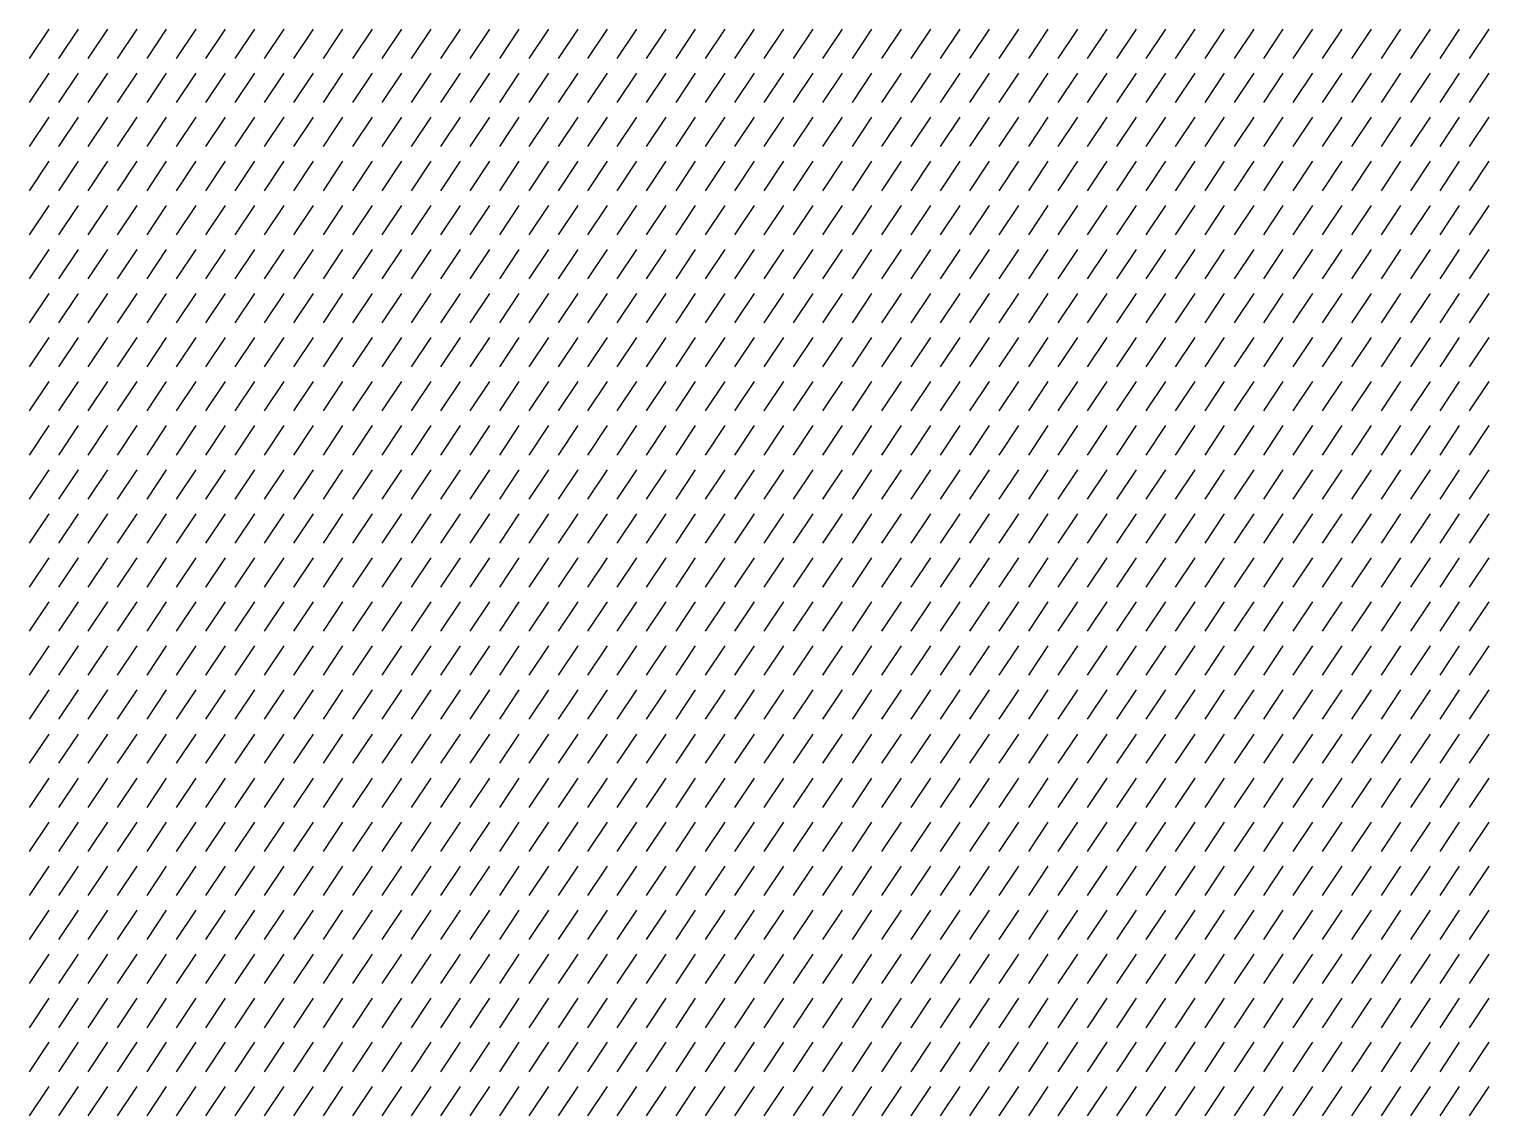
# Model space of a CAD drawing. Header units: inches. Extents: x -55 to 1004, y 12 to 2250.
# Drawn here: x 625.1 to 765, y 808.8 to 913.1 of the extents above; entities that cross this region are included whole.
import ezdxf

# ---------------------------------------------------------------- set-up
doc = ezdxf.new("R2010")
doc.units = ezdxf.units.IN
doc.header["$MEASUREMENT"] = 0

# ---------------------------------------------------------------- blocks, each defined once
blk = doc.blocks.new('blockLines')
for p, q in [((646.93, 289.42), (645.05, 286.61)), ((649.75, 289.42), (647.87, 286.61)), ((652.56, 289.42), (650.69, 286.61)), ((655.38, 289.42), (653.5, 286.61)), ((658.2, 289.42), (656.32, 286.61)), ((661.02, 289.42), (659.14, 286.61)), ((663.84, 289.42), (661.96, 286.61)), ((666.66, 289.42), (664.78, 286.61)), ((669.47, 289.42), (667.59, 286.61)), ((672.29, 289.42), (670.41, 286.61)), ((675.11, 289.42), (673.23, 286.61)), ((677.93, 289.42), (676.05, 286.61)), ((680.75, 289.42), (678.87, 286.61)), ((683.56, 289.42), (681.69, 286.61)), ((686.38, 289.42), (684.5, 286.61)), ((689.2, 289.42), (687.32, 286.61)), ((692.02, 289.42), (690.14, 286.61)), ((694.84, 289.42), (692.96, 286.61)), ((697.66, 289.42), (695.78, 286.61)), ((700.47, 289.42), (698.6, 286.61)), ((703.29, 289.42), (701.41, 286.61)), ((706.11, 289.42), (704.23, 286.61)), ((708.93, 289.42), (707.05, 286.61)), ((711.75, 289.42), (709.87, 286.61)), ((714.57, 289.42), (712.69, 286.61)), ((717.38, 289.42), (715.51, 286.61)), ((720.2, 289.42), (718.32, 286.61)), ((723.02, 289.42), (721.14, 286.61)), ((725.84, 289.42), (723.96, 286.61)), ((728.66, 289.42), (726.78, 286.61)), ((731.48, 289.42), (729.6, 286.61)), ((734.29, 289.42), (732.41, 286.61)), ((737.11, 289.42), (735.23, 286.61)), ((739.93, 289.42), (738.05, 286.61)), ((742.75, 289.42), (740.87, 286.61)), ((745.57, 289.42), (743.69, 286.61)), ((748.39, 289.42), (746.51, 286.61)), ((751.2, 289.42), (749.32, 286.61)), ((754.02, 289.42), (752.14, 286.61)), ((756.84, 289.42), (754.96, 286.61)), ((759.66, 289.42), (757.78, 286.61)), ((762.48, 289.42), (760.6, 286.61)), ((765.29, 289.42), (763.42, 286.61)), ((768.11, 289.42), (766.23, 286.61)), ((770.93, 289.42), (769.05, 286.61)), ((773.75, 289.42), (771.87, 286.61)), ((776.57, 289.42), (774.69, 286.61)), ((779.39, 289.42), (777.51, 286.61)), ((782.2, 289.42), (780.33, 286.61)), ((785.02, 289.42), (783.14, 286.61)), ((646.93, 285.2), (645.05, 282.38)), ((649.75, 285.2), (647.87, 282.38)), ((652.56, 285.2), (650.69, 282.38)), ((655.38, 285.2), (653.5, 282.38)), ((658.2, 285.2), (656.32, 282.38)), ((661.02, 285.2), (659.14, 282.38)), ((663.84, 285.2), (661.96, 282.38)), ((666.66, 285.2), (664.78, 282.38)), ((669.47, 285.2), (667.59, 282.38)), ((672.29, 285.2), (670.41, 282.38)), ((675.11, 285.2), (673.23, 282.38)), ((677.93, 285.2), (676.05, 282.38)), ((680.75, 285.2), (678.87, 282.38)), ((683.56, 285.2), (681.69, 282.38)), ((686.38, 285.2), (684.5, 282.38)), ((689.2, 285.2), (687.32, 282.38)), ((692.02, 285.2), (690.14, 282.38)), ((694.84, 285.2), (692.96, 282.38)), ((697.66, 285.2), (695.78, 282.38)), ((700.47, 285.2), (698.6, 282.38)), ((703.29, 285.2), (701.41, 282.38)), ((706.11, 285.2), (704.23, 282.38)), ((708.93, 285.2), (707.05, 282.38)), ((711.75, 285.2), (709.87, 282.38)), ((714.57, 285.2), (712.69, 282.38)), ((717.38, 285.2), (715.51, 282.38)), ((720.2, 285.2), (718.32, 282.38)), ((723.02, 285.2), (721.14, 282.38)), ((725.84, 285.2), (723.96, 282.38)), ((728.66, 285.2), (726.78, 282.38)), ((731.48, 285.2), (729.6, 282.38)), ((734.29, 285.2), (732.41, 282.38)), ((737.11, 285.2), (735.23, 282.38)), ((739.93, 285.2), (738.05, 282.38)), ((742.75, 285.2), (740.87, 282.38)), ((745.57, 285.2), (743.69, 282.38)), ((748.39, 285.2), (746.51, 282.38)), ((751.2, 285.2), (749.32, 282.38)), ((754.02, 285.2), (752.14, 282.38)), ((756.84, 285.2), (754.96, 282.38)), ((759.66, 285.2), (757.78, 282.38)), ((762.48, 285.2), (760.6, 282.38)), ((765.29, 285.2), (763.42, 282.38)), ((768.11, 285.2), (766.23, 282.38)), ((770.93, 285.2), (769.05, 282.38)), ((773.75, 285.2), (771.87, 282.38)), ((776.57, 285.2), (774.69, 282.38)), ((779.39, 285.2), (777.51, 282.38)), ((782.2, 285.2), (780.33, 282.38)), ((785.02, 285.2), (783.14, 282.38)), ((646.93, 280.97), (645.05, 278.16)), ((649.75, 280.97), (647.87, 278.16)), ((652.56, 280.97), (650.69, 278.16)), ((655.38, 280.97), (653.5, 278.16)), ((658.2, 280.97), (656.32, 278.16)), ((661.02, 280.97), (659.14, 278.16)), ((663.84, 280.97), (661.96, 278.16)), ((666.66, 280.97), (664.78, 278.16)), ((669.47, 280.97), (667.59, 278.16)), ((672.29, 280.97), (670.41, 278.16)), ((675.11, 280.97), (673.23, 278.16)), ((677.93, 280.97), (676.05, 278.16)), ((680.75, 280.97), (678.87, 278.16)), ((683.56, 280.97), (681.69, 278.16)), ((686.38, 280.97), (684.5, 278.16)), ((689.2, 280.97), (687.32, 278.16)), ((692.02, 280.97), (690.14, 278.16)), ((694.84, 280.97), (692.96, 278.16)), ((697.66, 280.97), (695.78, 278.16)), ((700.47, 280.97), (698.6, 278.16)), ((703.29, 280.97), (701.41, 278.16)), ((706.11, 280.97), (704.23, 278.16)), ((708.93, 280.97), (707.05, 278.16)), ((711.75, 280.97), (709.87, 278.16)), ((714.57, 280.97), (712.69, 278.16)), ((717.38, 280.97), (715.51, 278.16)), ((720.2, 280.97), (718.32, 278.16)), ((723.02, 280.97), (721.14, 278.16)), ((725.84, 280.97), (723.96, 278.16)), ((728.66, 280.97), (726.78, 278.16)), ((731.48, 280.97), (729.6, 278.16)), ((734.29, 280.97), (732.41, 278.16)), ((737.11, 280.97), (735.23, 278.16)), ((739.93, 280.97), (738.05, 278.16)), ((742.75, 280.97), (740.87, 278.16)), ((745.57, 280.97), (743.69, 278.16)), ((748.39, 280.97), (746.51, 278.16)), ((751.2, 280.97), (749.32, 278.16)), ((754.02, 280.97), (752.14, 278.16)), ((756.84, 280.97), (754.96, 278.16)), ((759.66, 280.97), (757.78, 278.16)), ((762.48, 280.97), (760.6, 278.16)), ((765.29, 280.97), (763.42, 278.16)), ((768.11, 280.97), (766.23, 278.16)), ((770.93, 280.97), (769.05, 278.16)), ((773.75, 280.97), (771.87, 278.16)), ((776.57, 280.97), (774.69, 278.16)), ((779.39, 280.97), (777.51, 278.16)), ((782.2, 280.97), (780.33, 278.16)), ((785.02, 280.97), (783.14, 278.16)), ((646.93, 276.75), (645.05, 273.93)), ((649.75, 276.75), (647.87, 273.93)), ((652.56, 276.75), (650.69, 273.93)), ((655.38, 276.75), (653.5, 273.93)), ((658.2, 276.75), (656.32, 273.93)), ((661.02, 276.75), (659.14, 273.93)), ((663.84, 276.75), (661.96, 273.93)), ((666.66, 276.75), (664.78, 273.93)), ((669.47, 276.75), (667.59, 273.93)), ((672.29, 276.75), (670.41, 273.93)), ((675.11, 276.75), (673.23, 273.93)), ((677.93, 276.75), (676.05, 273.93)), ((680.75, 276.75), (678.87, 273.93)), ((683.56, 276.75), (681.69, 273.93)), ((686.38, 276.75), (684.5, 273.93)), ((689.2, 276.75), (687.32, 273.93)), ((692.02, 276.75), (690.14, 273.93)), ((694.84, 276.75), (692.96, 273.93)), ((697.66, 276.75), (695.78, 273.93)), ((700.47, 276.75), (698.6, 273.93)), ((703.29, 276.75), (701.41, 273.93)), ((706.11, 276.75), (704.23, 273.93)), ((708.93, 276.75), (707.05, 273.93)), ((711.75, 276.75), (709.87, 273.93)), ((714.57, 276.75), (712.69, 273.93)), ((717.38, 276.75), (715.51, 273.93)), ((720.2, 276.75), (718.32, 273.93)), ((723.02, 276.75), (721.14, 273.93)), ((725.84, 276.75), (723.96, 273.93)), ((728.66, 276.75), (726.78, 273.93)), ((731.48, 276.75), (729.6, 273.93)), ((734.29, 276.75), (732.41, 273.93)), ((737.11, 276.75), (735.23, 273.93)), ((739.93, 276.75), (738.05, 273.93)), ((742.75, 276.75), (740.87, 273.93)), ((745.57, 276.75), (743.69, 273.93)), ((748.39, 276.75), (746.51, 273.93)), ((751.2, 276.75), (749.32, 273.93)), ((754.02, 276.75), (752.14, 273.93)), ((756.84, 276.75), (754.96, 273.93)), ((759.66, 276.75), (757.78, 273.93)), ((762.48, 276.75), (760.6, 273.93)), ((765.29, 276.75), (763.42, 273.93)), ((768.11, 276.75), (766.23, 273.93)), ((770.93, 276.75), (769.05, 273.93)), ((773.75, 276.75), (771.87, 273.93)), ((776.57, 276.75), (774.69, 273.93)), ((779.39, 276.75), (777.51, 273.93)), ((782.2, 276.75), (780.33, 273.93)), ((785.02, 276.75), (783.14, 273.93)), ((646.93, 272.52), (645.05, 269.71)), ((649.75, 272.52), (647.87, 269.71)), ((652.56, 272.52), (650.69, 269.71)), ((655.38, 272.52), (653.5, 269.71)), ((658.2, 272.52), (656.32, 269.71)), ((661.02, 272.52), (659.14, 269.71)), ((663.84, 272.52), (661.96, 269.71)), ((666.66, 272.52), (664.78, 269.71)), ((669.47, 272.52), (667.59, 269.71)), ((672.29, 272.52), (670.41, 269.71)), ((675.11, 272.52), (673.23, 269.71)), ((677.93, 272.52), (676.05, 269.71)), ((680.75, 272.52), (678.87, 269.71)), ((683.56, 272.52), (681.69, 269.71)), ((686.38, 272.52), (684.5, 269.71)), ((689.2, 272.52), (687.32, 269.71)), ((692.02, 272.52), (690.14, 269.71)), ((694.84, 272.52), (692.96, 269.71)), ((697.66, 272.52), (695.78, 269.71)), ((700.47, 272.52), (698.6, 269.71)), ((703.29, 272.52), (701.41, 269.71)), ((706.11, 272.52), (704.23, 269.71)), ((708.93, 272.52), (707.05, 269.71)), ((711.75, 272.52), (709.87, 269.71)), ((714.57, 272.52), (712.69, 269.71)), ((717.38, 272.52), (715.51, 269.71)), ((720.2, 272.52), (718.32, 269.71)), ((723.02, 272.52), (721.14, 269.71)), ((725.84, 272.52), (723.96, 269.71)), ((728.66, 272.52), (726.78, 269.71)), ((731.48, 272.52), (729.6, 269.71)), ((734.29, 272.52), (732.41, 269.71)), ((737.11, 272.52), (735.23, 269.71)), ((739.93, 272.52), (738.05, 269.71)), ((742.75, 272.52), (740.87, 269.71)), ((745.57, 272.52), (743.69, 269.71)), ((748.39, 272.52), (746.51, 269.71)), ((751.2, 272.52), (749.32, 269.71)), ((754.02, 272.52), (752.14, 269.71)), ((756.84, 272.52), (754.96, 269.71)), ((759.66, 272.52), (757.78, 269.71)), ((762.48, 272.52), (760.6, 269.71)), ((765.29, 272.52), (763.42, 269.71)), ((768.11, 272.52), (766.23, 269.71)), ((770.93, 272.52), (769.05, 269.71)), ((773.75, 272.52), (771.87, 269.71)), ((776.57, 272.52), (774.69, 269.71)), ((779.39, 272.52), (777.51, 269.71)), ((782.2, 272.52), (780.33, 269.71)), ((785.02, 272.52), (783.14, 269.71)), ((646.93, 268.3), (645.05, 265.48)), ((649.75, 268.3), (647.87, 265.48)), ((652.56, 268.3), (650.69, 265.48)), ((655.38, 268.3), (653.5, 265.48)), ((658.2, 268.3), (656.32, 265.48)), ((661.02, 268.3), (659.14, 265.48)), ((663.84, 268.3), (661.96, 265.48)), ((666.66, 268.3), (664.78, 265.48)), ((669.47, 268.3), (667.59, 265.48)), ((672.29, 268.3), (670.41, 265.48)), ((675.11, 268.3), (673.23, 265.48)), ((677.93, 268.3), (676.05, 265.48)), ((680.75, 268.3), (678.87, 265.48)), ((683.56, 268.3), (681.69, 265.48)), ((686.38, 268.3), (684.5, 265.48)), ((689.2, 268.3), (687.32, 265.48)), ((692.02, 268.3), (690.14, 265.48)), ((694.84, 268.3), (692.96, 265.48)), ((697.66, 268.3), (695.78, 265.48)), ((700.47, 268.3), (698.6, 265.48)), ((703.29, 268.3), (701.41, 265.48)), ((706.11, 268.3), (704.23, 265.48)), ((708.93, 268.3), (707.05, 265.48)), ((711.75, 268.3), (709.87, 265.48)), ((714.57, 268.3), (712.69, 265.48)), ((717.38, 268.3), (715.51, 265.48)), ((720.2, 268.3), (718.32, 265.48)), ((723.02, 268.3), (721.14, 265.48)), ((725.84, 268.3), (723.96, 265.48)), ((728.66, 268.3), (726.78, 265.48)), ((731.48, 268.3), (729.6, 265.48)), ((734.29, 268.3), (732.41, 265.48)), ((737.11, 268.3), (735.23, 265.48)), ((739.93, 268.3), (738.05, 265.48)), ((742.75, 268.3), (740.87, 265.48)), ((745.57, 268.3), (743.69, 265.48)), ((748.39, 268.3), (746.51, 265.48)), ((751.2, 268.3), (749.32, 265.48)), ((754.02, 268.3), (752.14, 265.48)), ((756.84, 268.3), (754.96, 265.48)), ((759.66, 268.3), (757.78, 265.48)), ((762.48, 268.3), (760.6, 265.48)), ((765.29, 268.3), (763.42, 265.48)), ((768.11, 268.3), (766.23, 265.48)), ((770.93, 268.3), (769.05, 265.48)), ((773.75, 268.3), (771.87, 265.48)), ((776.57, 268.3), (774.69, 265.48)), ((779.39, 268.3), (777.51, 265.48)), ((782.2, 268.3), (780.33, 265.48)), ((785.02, 268.3), (783.14, 265.48)), ((646.93, 264.07), (645.05, 261.26)), ((649.75, 264.07), (647.87, 261.26)), ((652.56, 264.07), (650.69, 261.26)), ((655.38, 264.07), (653.5, 261.26)), ((658.2, 264.07), (656.32, 261.26)), ((661.02, 264.07), (659.14, 261.26)), ((663.84, 264.07), (661.96, 261.26)), ((666.66, 264.07), (664.78, 261.26)), ((669.47, 264.07), (667.59, 261.26)), ((672.29, 264.07), (670.41, 261.26)), ((675.11, 264.07), (673.23, 261.26)), ((677.93, 264.07), (676.05, 261.26)), ((680.75, 264.07), (678.87, 261.26)), ((683.56, 264.07), (681.69, 261.26)), ((686.38, 264.07), (684.5, 261.26)), ((689.2, 264.07), (687.32, 261.26)), ((692.02, 264.07), (690.14, 261.26)), ((694.84, 264.07), (692.96, 261.26)), ((697.66, 264.07), (695.78, 261.26)), ((700.47, 264.07), (698.6, 261.26)), ((703.29, 264.07), (701.41, 261.26)), ((706.11, 264.07), (704.23, 261.26)), ((708.93, 264.07), (707.05, 261.26)), ((711.75, 264.07), (709.87, 261.26)), ((714.57, 264.07), (712.69, 261.26)), ((717.38, 264.07), (715.51, 261.26)), ((720.2, 264.07), (718.32, 261.26)), ((723.02, 264.07), (721.14, 261.26)), ((725.84, 264.07), (723.96, 261.26)), ((728.66, 264.07), (726.78, 261.26)), ((731.48, 264.07), (729.6, 261.26)), ((734.29, 264.07), (732.41, 261.26)), ((737.11, 264.07), (735.23, 261.26)), ((739.93, 264.07), (738.05, 261.26)), ((742.75, 264.07), (740.87, 261.26)), ((745.57, 264.07), (743.69, 261.26)), ((748.39, 264.07), (746.51, 261.26)), ((751.2, 264.07), (749.32, 261.26)), ((754.02, 264.07), (752.14, 261.26)), ((756.84, 264.07), (754.96, 261.26)), ((759.66, 264.07), (757.78, 261.26)), ((762.48, 264.07), (760.6, 261.26)), ((765.29, 264.07), (763.42, 261.26)), ((768.11, 264.07), (766.23, 261.26)), ((770.93, 264.07), (769.05, 261.26)), ((773.75, 264.07), (771.87, 261.26)), ((776.57, 264.07), (774.69, 261.26)), ((779.39, 264.07), (777.51, 261.26)), ((782.2, 264.07), (780.33, 261.26)), ((785.02, 264.07), (783.14, 261.26)), ((646.93, 259.85), (645.05, 257.03)), ((649.75, 259.85), (647.87, 257.03)), ((652.56, 259.85), (650.69, 257.03)), ((655.38, 259.85), (653.5, 257.03)), ((658.2, 259.85), (656.32, 257.03)), ((661.02, 259.85), (659.14, 257.03)), ((663.84, 259.85), (661.96, 257.03)), ((666.66, 259.85), (664.78, 257.03)), ((669.47, 259.85), (667.59, 257.03)), ((672.29, 259.85), (670.41, 257.03)), ((675.11, 259.85), (673.23, 257.03)), ((677.93, 259.85), (676.05, 257.03)), ((680.75, 259.85), (678.87, 257.03)), ((683.56, 259.85), (681.69, 257.03)), ((686.38, 259.85), (684.5, 257.03)), ((689.2, 259.85), (687.32, 257.03)), ((692.02, 259.85), (690.14, 257.03)), ((694.84, 259.85), (692.96, 257.03)), ((697.66, 259.85), (695.78, 257.03)), ((700.47, 259.85), (698.6, 257.03)), ((703.29, 259.85), (701.41, 257.03)), ((706.11, 259.85), (704.23, 257.03)), ((708.93, 259.85), (707.05, 257.03)), ((711.75, 259.85), (709.87, 257.03)), ((714.57, 259.85), (712.69, 257.03)), ((717.38, 259.85), (715.51, 257.03)), ((720.2, 259.85), (718.32, 257.03)), ((723.02, 259.85), (721.14, 257.03)), ((725.84, 259.85), (723.96, 257.03)), ((728.66, 259.85), (726.78, 257.03)), ((731.48, 259.85), (729.6, 257.03)), ((734.29, 259.85), (732.41, 257.03)), ((737.11, 259.85), (735.23, 257.03)), ((739.93, 259.85), (738.05, 257.03)), ((742.75, 259.85), (740.87, 257.03)), ((745.57, 259.85), (743.69, 257.03)), ((748.39, 259.85), (746.51, 257.03)), ((751.2, 259.85), (749.32, 257.03)), ((754.02, 259.85), (752.14, 257.03)), ((756.84, 259.85), (754.96, 257.03)), ((759.66, 259.85), (757.78, 257.03)), ((762.48, 259.85), (760.6, 257.03)), ((765.29, 259.85), (763.42, 257.03)), ((768.11, 259.85), (766.23, 257.03)), ((770.93, 259.85), (769.05, 257.03)), ((773.75, 259.85), (771.87, 257.03)), ((776.57, 259.85), (774.69, 257.03)), ((779.39, 259.85), (777.51, 257.03)), ((782.2, 259.85), (780.33, 257.03)), ((785.02, 259.85), (783.14, 257.03)), ((646.93, 255.62), (645.05, 252.81)), ((649.75, 255.62), (647.87, 252.81)), ((652.56, 255.62), (650.69, 252.81)), ((655.38, 255.62), (653.5, 252.81)), ((658.2, 255.62), (656.32, 252.81)), ((661.02, 255.62), (659.14, 252.81)), ((663.84, 255.62), (661.96, 252.81)), ((666.66, 255.62), (664.78, 252.81)), ((669.47, 255.62), (667.59, 252.81)), ((672.29, 255.62), (670.41, 252.81)), ((675.11, 255.62), (673.23, 252.81)), ((677.93, 255.62), (676.05, 252.81)), ((680.75, 255.62), (678.87, 252.81)), ((683.56, 255.62), (681.69, 252.81)), ((686.38, 255.62), (684.5, 252.81)), ((689.2, 255.62), (687.32, 252.81)), ((692.02, 255.62), (690.14, 252.81)), ((694.84, 255.62), (692.96, 252.81)), ((697.66, 255.62), (695.78, 252.81)), ((700.47, 255.62), (698.6, 252.81)), ((703.29, 255.62), (701.41, 252.81)), ((706.11, 255.62), (704.23, 252.81)), ((708.93, 255.62), (707.05, 252.81)), ((711.75, 255.62), (709.87, 252.81)), ((714.57, 255.62), (712.69, 252.81)), ((717.38, 255.62), (715.51, 252.81)), ((720.2, 255.62), (718.32, 252.81)), ((723.02, 255.62), (721.14, 252.81)), ((725.84, 255.62), (723.96, 252.81)), ((728.66, 255.62), (726.78, 252.81)), ((731.48, 255.62), (729.6, 252.81)), ((734.29, 255.62), (732.41, 252.81)), ((737.11, 255.62), (735.23, 252.81)), ((739.93, 255.62), (738.05, 252.81)), ((742.75, 255.62), (740.87, 252.81)), ((745.57, 255.62), (743.69, 252.81)), ((748.39, 255.62), (746.51, 252.81)), ((751.2, 255.62), (749.32, 252.81)), ((754.02, 255.62), (752.14, 252.81)), ((756.84, 255.62), (754.96, 252.81)), ((759.66, 255.62), (757.78, 252.81)), ((762.48, 255.62), (760.6, 252.81)), ((765.29, 255.62), (763.42, 252.81)), ((768.11, 255.62), (766.23, 252.81)), ((770.93, 255.62), (769.05, 252.81)), ((773.75, 255.62), (771.87, 252.81)), ((776.57, 255.62), (774.69, 252.81)), ((779.39, 255.62), (777.51, 252.81)), ((782.2, 255.62), (780.33, 252.81)), ((785.02, 255.62), (783.14, 252.81)), ((646.93, 251.4), (645.05, 248.58)), ((649.75, 251.4), (647.87, 248.58)), ((652.56, 251.4), (650.69, 248.58)), ((655.38, 251.4), (653.5, 248.58)), ((658.2, 251.4), (656.32, 248.58)), ((661.02, 251.4), (659.14, 248.58)), ((663.84, 251.4), (661.96, 248.58)), ((666.66, 251.4), (664.78, 248.58)), ((669.47, 251.4), (667.59, 248.58)), ((672.29, 251.4), (670.41, 248.58)), ((675.11, 251.4), (673.23, 248.58)), ((677.93, 251.4), (676.05, 248.58)), ((680.75, 251.4), (678.87, 248.58)), ((683.56, 251.4), (681.69, 248.58)), ((686.38, 251.4), (684.5, 248.58)), ((689.2, 251.4), (687.32, 248.58)), ((692.02, 251.4), (690.14, 248.58)), ((694.84, 251.4), (692.96, 248.58)), ((697.66, 251.4), (695.78, 248.58)), ((700.47, 251.4), (698.6, 248.58)), ((703.29, 251.4), (701.41, 248.58)), ((706.11, 251.4), (704.23, 248.58)), ((708.93, 251.4), (707.05, 248.58)), ((711.75, 251.4), (709.87, 248.58)), ((714.57, 251.4), (712.69, 248.58)), ((717.38, 251.4), (715.51, 248.58)), ((720.2, 251.4), (718.32, 248.58)), ((723.02, 251.4), (721.14, 248.58)), ((725.84, 251.4), (723.96, 248.58)), ((728.66, 251.4), (726.78, 248.58)), ((731.48, 251.4), (729.6, 248.58)), ((734.29, 251.4), (732.41, 248.58)), ((737.11, 251.4), (735.23, 248.58)), ((739.93, 251.4), (738.05, 248.58)), ((742.75, 251.4), (740.87, 248.58)), ((745.57, 251.4), (743.69, 248.58)), ((748.39, 251.4), (746.51, 248.58)), ((751.2, 251.4), (749.32, 248.58)), ((754.02, 251.4), (752.14, 248.58)), ((756.84, 251.4), (754.96, 248.58)), ((759.66, 251.4), (757.78, 248.58)), ((762.48, 251.4), (760.6, 248.58)), ((765.29, 251.4), (763.42, 248.58)), ((768.11, 251.4), (766.23, 248.58)), ((770.93, 251.4), (769.05, 248.58)), ((773.75, 251.4), (771.87, 248.58)), ((776.57, 251.4), (774.69, 248.58)), ((779.39, 251.4), (777.51, 248.58)), ((782.2, 251.4), (780.33, 248.58)), ((785.02, 251.4), (783.14, 248.58)), ((646.93, 247.17), (645.05, 244.36)), ((649.75, 247.17), (647.87, 244.36)), ((652.56, 247.17), (650.69, 244.36)), ((655.38, 247.17), (653.5, 244.36)), ((658.2, 247.17), (656.32, 244.36)), ((661.02, 247.17), (659.14, 244.36)), ((663.84, 247.17), (661.96, 244.36)), ((666.66, 247.17), (664.78, 244.36)), ((669.47, 247.17), (667.59, 244.36)), ((672.29, 247.17), (670.41, 244.36)), ((675.11, 247.17), (673.23, 244.36)), ((677.93, 247.17), (676.05, 244.36)), ((680.75, 247.17), (678.87, 244.36)), ((683.56, 247.17), (681.69, 244.36)), ((686.38, 247.17), (684.5, 244.36)), ((689.2, 247.17), (687.32, 244.36)), ((692.02, 247.17), (690.14, 244.36)), ((694.84, 247.17), (692.96, 244.36)), ((697.66, 247.17), (695.78, 244.36)), ((700.47, 247.17), (698.6, 244.36)), ((703.29, 247.17), (701.41, 244.36)), ((706.11, 247.17), (704.23, 244.36)), ((708.93, 247.17), (707.05, 244.36)), ((711.75, 247.17), (709.87, 244.36)), ((714.57, 247.17), (712.69, 244.36)), ((717.38, 247.17), (715.51, 244.36)), ((720.2, 247.17), (718.32, 244.36)), ((723.02, 247.17), (721.14, 244.36)), ((725.84, 247.17), (723.96, 244.36)), ((728.66, 247.17), (726.78, 244.36)), ((731.48, 247.17), (729.6, 244.36)), ((734.29, 247.17), (732.41, 244.36)), ((737.11, 247.17), (735.23, 244.36)), ((739.93, 247.17), (738.05, 244.36)), ((742.75, 247.17), (740.87, 244.36)), ((745.57, 247.17), (743.69, 244.36)), ((748.39, 247.17), (746.51, 244.36)), ((751.2, 247.17), (749.32, 244.36)), ((754.02, 247.17), (752.14, 244.36)), ((756.84, 247.17), (754.96, 244.36)), ((759.66, 247.17), (757.78, 244.36)), ((762.48, 247.17), (760.6, 244.36)), ((765.29, 247.17), (763.42, 244.36)), ((768.11, 247.17), (766.23, 244.36)), ((770.93, 247.17), (769.05, 244.36)), ((773.75, 247.17), (771.87, 244.36)), ((776.57, 247.17), (774.69, 244.36)), ((779.39, 247.17), (777.51, 244.36)), ((782.2, 247.17), (780.33, 244.36)), ((785.02, 247.17), (783.14, 244.36)), ((646.93, 242.95), (645.05, 240.13)), ((649.75, 242.95), (647.87, 240.13)), ((652.56, 242.95), (650.69, 240.13)), ((655.38, 242.95), (653.5, 240.13)), ((658.2, 242.95), (656.32, 240.13)), ((661.02, 242.95), (659.14, 240.13)), ((663.84, 242.95), (661.96, 240.13)), ((666.66, 242.95), (664.78, 240.13)), ((669.47, 242.95), (667.59, 240.13)), ((672.29, 242.95), (670.41, 240.13)), ((675.11, 242.95), (673.23, 240.13)), ((677.93, 242.95), (676.05, 240.13)), ((680.75, 242.95), (678.87, 240.13)), ((683.56, 242.95), (681.69, 240.13)), ((686.38, 242.95), (684.5, 240.13)), ((689.2, 242.95), (687.32, 240.13)), ((692.02, 242.95), (690.14, 240.13)), ((694.84, 242.95), (692.96, 240.13)), ((697.66, 242.95), (695.78, 240.13)), ((700.47, 242.95), (698.6, 240.13)), ((703.29, 242.95), (701.41, 240.13)), ((706.11, 242.95), (704.23, 240.13)), ((708.93, 242.95), (707.05, 240.13)), ((711.75, 242.95), (709.87, 240.13)), ((714.57, 242.95), (712.69, 240.13)), ((717.38, 242.95), (715.51, 240.13)), ((720.2, 242.95), (718.32, 240.13)), ((723.02, 242.95), (721.14, 240.13)), ((725.84, 242.95), (723.96, 240.13)), ((728.66, 242.95), (726.78, 240.13)), ((731.48, 242.95), (729.6, 240.13)), ((734.29, 242.95), (732.41, 240.13)), ((737.11, 242.95), (735.23, 240.13)), ((739.93, 242.95), (738.05, 240.13)), ((742.75, 242.95), (740.87, 240.13)), ((745.57, 242.95), (743.69, 240.13)), ((748.39, 242.95), (746.51, 240.13)), ((751.2, 242.95), (749.32, 240.13)), ((754.02, 242.95), (752.14, 240.13)), ((756.84, 242.95), (754.96, 240.13)), ((759.66, 242.95), (757.78, 240.13)), ((762.48, 242.95), (760.6, 240.13)), ((765.29, 242.95), (763.42, 240.13)), ((768.11, 242.95), (766.23, 240.13)), ((770.93, 242.95), (769.05, 240.13)), ((773.75, 242.95), (771.87, 240.13)), ((776.57, 242.95), (774.69, 240.13)), ((779.39, 242.95), (777.51, 240.13)), ((782.2, 242.95), (780.33, 240.13)), ((785.02, 242.95), (783.14, 240.13)), ((646.93, 238.72), (645.05, 235.91)), ((649.75, 238.72), (647.87, 235.91)), ((652.56, 238.72), (650.69, 235.91)), ((655.38, 238.72), (653.5, 235.91)), ((658.2, 238.72), (656.32, 235.91)), ((661.02, 238.72), (659.14, 235.91)), ((663.84, 238.72), (661.96, 235.91)), ((666.66, 238.72), (664.78, 235.91)), ((669.47, 238.72), (667.59, 235.91)), ((672.29, 238.72), (670.41, 235.91)), ((675.11, 238.72), (673.23, 235.91)), ((677.93, 238.72), (676.05, 235.91)), ((680.75, 238.72), (678.87, 235.91)), ((683.56, 238.72), (681.69, 235.91)), ((686.38, 238.72), (684.5, 235.91)), ((689.2, 238.72), (687.32, 235.91)), ((692.02, 238.72), (690.14, 235.91)), ((694.84, 238.72), (692.96, 235.91)), ((697.66, 238.72), (695.78, 235.91)), ((700.47, 238.72), (698.6, 235.91)), ((703.29, 238.72), (701.41, 235.91)), ((706.11, 238.72), (704.23, 235.91)), ((708.93, 238.72), (707.05, 235.91)), ((711.75, 238.72), (709.87, 235.91)), ((714.57, 238.72), (712.69, 235.91)), ((717.38, 238.72), (715.51, 235.91)), ((720.2, 238.72), (718.32, 235.91)), ((723.02, 238.72), (721.14, 235.91)), ((725.84, 238.72), (723.96, 235.91)), ((728.66, 238.72), (726.78, 235.91)), ((731.48, 238.72), (729.6, 235.91)), ((734.29, 238.72), (732.41, 235.91)), ((737.11, 238.72), (735.23, 235.91)), ((739.93, 238.72), (738.05, 235.91)), ((742.75, 238.72), (740.87, 235.91)), ((745.57, 238.72), (743.69, 235.91)), ((748.39, 238.72), (746.51, 235.91)), ((751.2, 238.72), (749.32, 235.91)), ((754.02, 238.72), (752.14, 235.91)), ((756.84, 238.72), (754.96, 235.91)), ((759.66, 238.72), (757.78, 235.91)), ((762.48, 238.72), (760.6, 235.91)), ((765.29, 238.72), (763.42, 235.91)), ((768.11, 238.72), (766.23, 235.91)), ((770.93, 238.72), (769.05, 235.91)), ((773.75, 238.72), (771.87, 235.91)), ((776.57, 238.72), (774.69, 235.91)), ((779.39, 238.72), (777.51, 235.91)), ((782.2, 238.72), (780.33, 235.91)), ((785.02, 238.72), (783.14, 235.91)), ((646.93, 234.5), (645.05, 231.68)), ((649.75, 234.5), (647.87, 231.68)), ((652.56, 234.5), (650.69, 231.68)), ((655.38, 234.5), (653.5, 231.68)), ((658.2, 234.5), (656.32, 231.68)), ((661.02, 234.5), (659.14, 231.68)), ((663.84, 234.5), (661.96, 231.68)), ((666.66, 234.5), (664.78, 231.68)), ((669.47, 234.5), (667.59, 231.68)), ((672.29, 234.5), (670.41, 231.68)), ((675.11, 234.5), (673.23, 231.68)), ((677.93, 234.5), (676.05, 231.68)), ((680.75, 234.5), (678.87, 231.68)), ((683.56, 234.5), (681.69, 231.68)), ((686.38, 234.5), (684.5, 231.68)), ((689.2, 234.5), (687.32, 231.68)), ((692.02, 234.5), (690.14, 231.68)), ((694.84, 234.5), (692.96, 231.68)), ((697.66, 234.5), (695.78, 231.68)), ((700.47, 234.5), (698.6, 231.68)), ((703.29, 234.5), (701.41, 231.68)), ((706.11, 234.5), (704.23, 231.68)), ((708.93, 234.5), (707.05, 231.68)), ((711.75, 234.5), (709.87, 231.68)), ((714.57, 234.5), (712.69, 231.68)), ((717.38, 234.5), (715.51, 231.68)), ((720.2, 234.5), (718.32, 231.68)), ((723.02, 234.5), (721.14, 231.68)), ((725.84, 234.5), (723.96, 231.68)), ((728.66, 234.5), (726.78, 231.68)), ((731.48, 234.5), (729.6, 231.68)), ((734.29, 234.5), (732.41, 231.68)), ((737.11, 234.5), (735.23, 231.68)), ((739.93, 234.5), (738.05, 231.68)), ((742.75, 234.5), (740.87, 231.68)), ((745.57, 234.5), (743.69, 231.68)), ((748.39, 234.5), (746.51, 231.68)), ((751.2, 234.5), (749.32, 231.68)), ((754.02, 234.5), (752.14, 231.68)), ((756.84, 234.5), (754.96, 231.68)), ((759.66, 234.5), (757.78, 231.68)), ((762.48, 234.5), (760.6, 231.68)), ((765.29, 234.5), (763.42, 231.68)), ((768.11, 234.5), (766.23, 231.68)), ((770.93, 234.5), (769.05, 231.68)), ((773.75, 234.5), (771.87, 231.68)), ((776.57, 234.5), (774.69, 231.68)), ((779.39, 234.5), (777.51, 231.68)), ((782.2, 234.5), (780.33, 231.68)), ((785.02, 234.5), (783.14, 231.68)), ((646.93, 230.27), (645.05, 227.46)), ((649.75, 230.27), (647.87, 227.46)), ((652.56, 230.27), (650.69, 227.46)), ((655.38, 230.27), (653.5, 227.46)), ((658.2, 230.27), (656.32, 227.46)), ((661.02, 230.27), (659.14, 227.46)), ((663.84, 230.27), (661.96, 227.46)), ((666.66, 230.27), (664.78, 227.46)), ((669.47, 230.27), (667.59, 227.46)), ((672.29, 230.27), (670.41, 227.46)), ((675.11, 230.27), (673.23, 227.46)), ((677.93, 230.27), (676.05, 227.46)), ((680.75, 230.27), (678.87, 227.46)), ((683.56, 230.27), (681.69, 227.46)), ((686.38, 230.27), (684.5, 227.46)), ((689.2, 230.27), (687.32, 227.46)), ((692.02, 230.27), (690.14, 227.46)), ((694.84, 230.27), (692.96, 227.46)), ((697.66, 230.27), (695.78, 227.46)), ((700.47, 230.27), (698.6, 227.46)), ((703.29, 230.27), (701.41, 227.46)), ((706.11, 230.27), (704.23, 227.46)), ((708.93, 230.27), (707.05, 227.46)), ((711.75, 230.27), (709.87, 227.46)), ((714.57, 230.27), (712.69, 227.46)), ((717.38, 230.27), (715.51, 227.46)), ((720.2, 230.27), (718.32, 227.46)), ((723.02, 230.27), (721.14, 227.46)), ((725.84, 230.27), (723.96, 227.46)), ((728.66, 230.27), (726.78, 227.46)), ((731.48, 230.27), (729.6, 227.46)), ((734.29, 230.27), (732.41, 227.46)), ((737.11, 230.27), (735.23, 227.46)), ((739.93, 230.27), (738.05, 227.46)), ((742.75, 230.27), (740.87, 227.46)), ((745.57, 230.27), (743.69, 227.46)), ((748.39, 230.27), (746.51, 227.46)), ((751.2, 230.27), (749.32, 227.46)), ((754.02, 230.27), (752.14, 227.46)), ((756.84, 230.27), (754.96, 227.46)), ((759.66, 230.27), (757.78, 227.46)), ((762.48, 230.27), (760.6, 227.46)), ((765.29, 230.27), (763.42, 227.46)), ((768.11, 230.27), (766.23, 227.46)), ((770.93, 230.27), (769.05, 227.46)), ((773.75, 230.27), (771.87, 227.46)), ((776.57, 230.27), (774.69, 227.46)), ((779.39, 230.27), (777.51, 227.46)), ((782.2, 230.27), (780.33, 227.46)), ((785.02, 230.27), (783.14, 227.46)), ((646.93, 226.05), (645.05, 223.23)), ((649.75, 226.05), (647.87, 223.23)), ((652.56, 226.05), (650.69, 223.23)), ((655.38, 226.05), (653.5, 223.23)), ((658.2, 226.05), (656.32, 223.23)), ((661.02, 226.05), (659.14, 223.23)), ((663.84, 226.05), (661.96, 223.23)), ((666.66, 226.05), (664.78, 223.23)), ((669.47, 226.05), (667.59, 223.23)), ((672.29, 226.05), (670.41, 223.23)), ((675.11, 226.05), (673.23, 223.23)), ((677.93, 226.05), (676.05, 223.23)), ((680.75, 226.05), (678.87, 223.23)), ((683.56, 226.05), (681.69, 223.23)), ((686.38, 226.05), (684.5, 223.23)), ((689.2, 226.05), (687.32, 223.23)), ((692.02, 226.05), (690.14, 223.23)), ((694.84, 226.05), (692.96, 223.23)), ((697.66, 226.05), (695.78, 223.23)), ((700.47, 226.05), (698.6, 223.23)), ((703.29, 226.05), (701.41, 223.23)), ((706.11, 226.05), (704.23, 223.23)), ((708.93, 226.05), (707.05, 223.23)), ((711.75, 226.05), (709.87, 223.23)), ((714.57, 226.05), (712.69, 223.23)), ((717.38, 226.05), (715.51, 223.23)), ((720.2, 226.05), (718.32, 223.23)), ((723.02, 226.05), (721.14, 223.23)), ((725.84, 226.05), (723.96, 223.23)), ((728.66, 226.05), (726.78, 223.23)), ((731.48, 226.05), (729.6, 223.23)), ((734.29, 226.05), (732.41, 223.23)), ((737.11, 226.05), (735.23, 223.23)), ((739.93, 226.05), (738.05, 223.23)), ((742.75, 226.05), (740.87, 223.23)), ((745.57, 226.05), (743.69, 223.23)), ((748.39, 226.05), (746.51, 223.23)), ((751.2, 226.05), (749.32, 223.23)), ((754.02, 226.05), (752.14, 223.23)), ((756.84, 226.05), (754.96, 223.23)), ((759.66, 226.05), (757.78, 223.23)), ((762.48, 226.05), (760.6, 223.23)), ((765.29, 226.05), (763.42, 223.23)), ((768.11, 226.05), (766.23, 223.23)), ((770.93, 226.05), (769.05, 223.23)), ((773.75, 226.05), (771.87, 223.23)), ((776.57, 226.05), (774.69, 223.23)), ((779.39, 226.05), (777.51, 223.23)), ((782.2, 226.05), (780.33, 223.23)), ((785.02, 226.05), (783.14, 223.23)), ((646.93, 221.82), (645.05, 219.01)), ((649.75, 221.82), (647.87, 219.01)), ((652.56, 221.82), (650.69, 219.01)), ((655.38, 221.82), (653.5, 219.01)), ((658.2, 221.82), (656.32, 219.01)), ((661.02, 221.82), (659.14, 219.01)), ((663.84, 221.82), (661.96, 219.01)), ((666.66, 221.82), (664.78, 219.01)), ((669.47, 221.82), (667.59, 219.01)), ((672.29, 221.82), (670.41, 219.01)), ((675.11, 221.82), (673.23, 219.01)), ((677.93, 221.82), (676.05, 219.01)), ((680.75, 221.82), (678.87, 219.01)), ((683.56, 221.82), (681.69, 219.01)), ((686.38, 221.82), (684.5, 219.01)), ((689.2, 221.82), (687.32, 219.01)), ((692.02, 221.82), (690.14, 219.01)), ((694.84, 221.82), (692.96, 219.01)), ((697.66, 221.82), (695.78, 219.01)), ((700.47, 221.82), (698.6, 219.01)), ((703.29, 221.82), (701.41, 219.01)), ((706.11, 221.82), (704.23, 219.01)), ((708.93, 221.82), (707.05, 219.01)), ((711.75, 221.82), (709.87, 219.01)), ((714.57, 221.82), (712.69, 219.01)), ((717.38, 221.82), (715.51, 219.01)), ((720.2, 221.82), (718.32, 219.01)), ((723.02, 221.82), (721.14, 219.01)), ((725.84, 221.82), (723.96, 219.01)), ((728.66, 221.82), (726.78, 219.01)), ((731.48, 221.82), (729.6, 219.01)), ((734.29, 221.82), (732.41, 219.01)), ((737.11, 221.82), (735.23, 219.01)), ((739.93, 221.82), (738.05, 219.01)), ((742.75, 221.82), (740.87, 219.01)), ((745.57, 221.82), (743.69, 219.01)), ((748.39, 221.82), (746.51, 219.01)), ((751.2, 221.82), (749.32, 219.01)), ((754.02, 221.82), (752.14, 219.01)), ((756.84, 221.82), (754.96, 219.01)), ((759.66, 221.82), (757.78, 219.01)), ((762.48, 221.82), (760.6, 219.01)), ((765.29, 221.82), (763.42, 219.01)), ((768.11, 221.82), (766.23, 219.01)), ((770.93, 221.82), (769.05, 219.01)), ((773.75, 221.82), (771.87, 219.01)), ((776.57, 221.82), (774.69, 219.01)), ((779.39, 221.82), (777.51, 219.01)), ((782.2, 221.82), (780.33, 219.01)), ((785.02, 221.82), (783.14, 219.01)), ((646.93, 217.6), (645.05, 214.78)), ((649.75, 217.6), (647.87, 214.78)), ((652.56, 217.6), (650.69, 214.78)), ((655.38, 217.6), (653.5, 214.78)), ((658.2, 217.6), (656.32, 214.78)), ((661.02, 217.6), (659.14, 214.78)), ((663.84, 217.6), (661.96, 214.78)), ((666.66, 217.6), (664.78, 214.78)), ((669.47, 217.6), (667.59, 214.78)), ((672.29, 217.6), (670.41, 214.78)), ((675.11, 217.6), (673.23, 214.78)), ((677.93, 217.6), (676.05, 214.78)), ((680.75, 217.6), (678.87, 214.78)), ((683.56, 217.6), (681.69, 214.78)), ((686.38, 217.6), (684.5, 214.78)), ((689.2, 217.6), (687.32, 214.78)), ((692.02, 217.6), (690.14, 214.78)), ((694.84, 217.6), (692.96, 214.78)), ((697.66, 217.6), (695.78, 214.78)), ((700.47, 217.6), (698.6, 214.78)), ((703.29, 217.6), (701.41, 214.78)), ((706.11, 217.6), (704.23, 214.78)), ((708.93, 217.6), (707.05, 214.78)), ((711.75, 217.6), (709.87, 214.78)), ((714.57, 217.6), (712.69, 214.78)), ((717.38, 217.6), (715.51, 214.78)), ((720.2, 217.6), (718.32, 214.78)), ((723.02, 217.6), (721.14, 214.78)), ((725.84, 217.6), (723.96, 214.78)), ((728.66, 217.6), (726.78, 214.78)), ((731.48, 217.6), (729.6, 214.78)), ((734.29, 217.6), (732.41, 214.78)), ((737.11, 217.6), (735.23, 214.78)), ((739.93, 217.6), (738.05, 214.78)), ((742.75, 217.6), (740.87, 214.78)), ((745.57, 217.6), (743.69, 214.78)), ((748.39, 217.6), (746.51, 214.78)), ((751.2, 217.6), (749.32, 214.78)), ((754.02, 217.6), (752.14, 214.78)), ((756.84, 217.6), (754.96, 214.78)), ((759.66, 217.6), (757.78, 214.78)), ((762.48, 217.6), (760.6, 214.78)), ((765.29, 217.6), (763.42, 214.78)), ((768.11, 217.6), (766.23, 214.78)), ((770.93, 217.6), (769.05, 214.78)), ((773.75, 217.6), (771.87, 214.78)), ((776.57, 217.6), (774.69, 214.78)), ((779.39, 217.6), (777.51, 214.78)), ((782.2, 217.6), (780.33, 214.78)), ((785.02, 217.6), (783.14, 214.78)), ((646.93, 213.37), (645.05, 210.55)), ((649.75, 213.37), (647.87, 210.55)), ((652.56, 213.37), (650.69, 210.55)), ((655.38, 213.37), (653.5, 210.55)), ((658.2, 213.37), (656.32, 210.55)), ((661.02, 213.37), (659.14, 210.55)), ((663.84, 213.37), (661.96, 210.55)), ((666.66, 213.37), (664.78, 210.55)), ((669.47, 213.37), (667.59, 210.55)), ((672.29, 213.37), (670.41, 210.55)), ((675.11, 213.37), (673.23, 210.55)), ((677.93, 213.37), (676.05, 210.55)), ((680.75, 213.37), (678.87, 210.55)), ((683.56, 213.37), (681.69, 210.55)), ((686.38, 213.37), (684.5, 210.55)), ((689.2, 213.37), (687.32, 210.55)), ((692.02, 213.37), (690.14, 210.55)), ((694.84, 213.37), (692.96, 210.55)), ((697.66, 213.37), (695.78, 210.55)), ((700.47, 213.37), (698.6, 210.55)), ((703.29, 213.37), (701.41, 210.55)), ((706.11, 213.37), (704.23, 210.55)), ((708.93, 213.37), (707.05, 210.55)), ((711.75, 213.37), (709.87, 210.55)), ((714.57, 213.37), (712.69, 210.55)), ((717.38, 213.37), (715.51, 210.55)), ((720.2, 213.37), (718.32, 210.55)), ((723.02, 213.37), (721.14, 210.55)), ((725.84, 213.37), (723.96, 210.55)), ((728.66, 213.37), (726.78, 210.55)), ((731.48, 213.37), (729.6, 210.55)), ((734.29, 213.37), (732.41, 210.55)), ((737.11, 213.37), (735.23, 210.55)), ((739.93, 213.37), (738.05, 210.55)), ((742.75, 213.37), (740.87, 210.55)), ((745.57, 213.37), (743.69, 210.55)), ((748.39, 213.37), (746.51, 210.55)), ((751.2, 213.37), (749.32, 210.55)), ((754.02, 213.37), (752.14, 210.55)), ((756.84, 213.37), (754.96, 210.55)), ((759.66, 213.37), (757.78, 210.55)), ((762.48, 213.37), (760.6, 210.55)), ((765.29, 213.37), (763.42, 210.55)), ((768.11, 213.37), (766.23, 210.55)), ((770.93, 213.37), (769.05, 210.55)), ((773.75, 213.37), (771.87, 210.55)), ((776.57, 213.37), (774.69, 210.55)), ((779.39, 213.37), (777.51, 210.55)), ((782.2, 213.37), (780.33, 210.55)), ((785.02, 213.37), (783.14, 210.55)), ((646.93, 209.15), (645.05, 206.33)), ((649.75, 209.15), (647.87, 206.33)), ((652.56, 209.15), (650.69, 206.33)), ((655.38, 209.15), (653.5, 206.33)), ((658.2, 209.15), (656.32, 206.33)), ((661.02, 209.15), (659.14, 206.33)), ((663.84, 209.15), (661.96, 206.33)), ((666.66, 209.15), (664.78, 206.33)), ((669.47, 209.15), (667.59, 206.33)), ((672.29, 209.15), (670.41, 206.33)), ((675.11, 209.15), (673.23, 206.33)), ((677.93, 209.15), (676.05, 206.33)), ((680.75, 209.15), (678.87, 206.33)), ((683.56, 209.15), (681.69, 206.33)), ((686.38, 209.15), (684.5, 206.33)), ((689.2, 209.15), (687.32, 206.33)), ((692.02, 209.15), (690.14, 206.33)), ((694.84, 209.15), (692.96, 206.33)), ((697.66, 209.15), (695.78, 206.33)), ((700.47, 209.15), (698.6, 206.33)), ((703.29, 209.15), (701.41, 206.33)), ((706.11, 209.15), (704.23, 206.33)), ((708.93, 209.15), (707.05, 206.33)), ((711.75, 209.15), (709.87, 206.33)), ((714.57, 209.15), (712.69, 206.33)), ((717.38, 209.15), (715.51, 206.33)), ((720.2, 209.15), (718.32, 206.33)), ((723.02, 209.15), (721.14, 206.33)), ((725.84, 209.15), (723.96, 206.33)), ((728.66, 209.15), (726.78, 206.33)), ((731.48, 209.15), (729.6, 206.33)), ((734.29, 209.15), (732.41, 206.33)), ((737.11, 209.15), (735.23, 206.33)), ((739.93, 209.15), (738.05, 206.33)), ((742.75, 209.15), (740.87, 206.33)), ((745.57, 209.15), (743.69, 206.33)), ((748.39, 209.15), (746.51, 206.33)), ((751.2, 209.15), (749.32, 206.33)), ((754.02, 209.15), (752.14, 206.33)), ((756.84, 209.15), (754.96, 206.33)), ((759.66, 209.15), (757.78, 206.33)), ((762.48, 209.15), (760.6, 206.33)), ((765.29, 209.15), (763.42, 206.33)), ((768.11, 209.15), (766.23, 206.33)), ((770.93, 209.15), (769.05, 206.33)), ((773.75, 209.15), (771.87, 206.33)), ((776.57, 209.15), (774.69, 206.33)), ((779.39, 209.15), (777.51, 206.33)), ((782.2, 209.15), (780.33, 206.33)), ((785.02, 209.15), (783.14, 206.33)), ((646.93, 204.92), (645.05, 202.1)), ((649.75, 204.92), (647.87, 202.1)), ((652.56, 204.92), (650.69, 202.1)), ((655.38, 204.92), (653.5, 202.1)), ((658.2, 204.92), (656.32, 202.1)), ((661.02, 204.92), (659.14, 202.1)), ((663.84, 204.92), (661.96, 202.1)), ((666.66, 204.92), (664.78, 202.1)), ((669.47, 204.92), (667.59, 202.1)), ((672.29, 204.92), (670.41, 202.1)), ((675.11, 204.92), (673.23, 202.1)), ((677.93, 204.92), (676.05, 202.1)), ((680.75, 204.92), (678.87, 202.1)), ((683.56, 204.92), (681.69, 202.1)), ((686.38, 204.92), (684.5, 202.1)), ((689.2, 204.92), (687.32, 202.1)), ((692.02, 204.92), (690.14, 202.1)), ((694.84, 204.92), (692.96, 202.1)), ((697.66, 204.92), (695.78, 202.1)), ((700.47, 204.92), (698.6, 202.1)), ((703.29, 204.92), (701.41, 202.1)), ((706.11, 204.92), (704.23, 202.1)), ((708.93, 204.92), (707.05, 202.1)), ((711.75, 204.92), (709.87, 202.1)), ((714.57, 204.92), (712.69, 202.1)), ((717.38, 204.92), (715.51, 202.1)), ((720.2, 204.92), (718.32, 202.1)), ((723.02, 204.92), (721.14, 202.1)), ((725.84, 204.92), (723.96, 202.1)), ((728.66, 204.92), (726.78, 202.1)), ((731.48, 204.92), (729.6, 202.1)), ((734.29, 204.92), (732.41, 202.1)), ((737.11, 204.92), (735.23, 202.1)), ((739.93, 204.92), (738.05, 202.1)), ((742.75, 204.92), (740.87, 202.1)), ((745.57, 204.92), (743.69, 202.1)), ((748.39, 204.92), (746.51, 202.1)), ((751.2, 204.92), (749.32, 202.1)), ((754.02, 204.92), (752.14, 202.1)), ((756.84, 204.92), (754.96, 202.1)), ((759.66, 204.92), (757.78, 202.1)), ((762.48, 204.92), (760.6, 202.1)), ((765.29, 204.92), (763.42, 202.1)), ((768.11, 204.92), (766.23, 202.1)), ((770.93, 204.92), (769.05, 202.1)), ((773.75, 204.92), (771.87, 202.1)), ((776.57, 204.92), (774.69, 202.1)), ((779.39, 204.92), (777.51, 202.1)), ((782.2, 204.92), (780.33, 202.1)), ((785.02, 204.92), (783.14, 202.1)), ((646.93, 200.7), (645.05, 197.88)), ((649.75, 200.7), (647.87, 197.88)), ((652.56, 200.7), (650.69, 197.88)), ((655.38, 200.7), (653.5, 197.88)), ((658.2, 200.7), (656.32, 197.88)), ((661.02, 200.7), (659.14, 197.88)), ((663.84, 200.7), (661.96, 197.88)), ((666.66, 200.7), (664.78, 197.88)), ((669.47, 200.7), (667.59, 197.88)), ((672.29, 200.7), (670.41, 197.88)), ((675.11, 200.7), (673.23, 197.88)), ((677.93, 200.7), (676.05, 197.88)), ((680.75, 200.7), (678.87, 197.88)), ((683.56, 200.7), (681.69, 197.88)), ((686.38, 200.7), (684.5, 197.88)), ((689.2, 200.7), (687.32, 197.88)), ((692.02, 200.7), (690.14, 197.88)), ((694.84, 200.7), (692.96, 197.88)), ((697.66, 200.7), (695.78, 197.88)), ((700.47, 200.7), (698.6, 197.88)), ((703.29, 200.7), (701.41, 197.88)), ((706.11, 200.7), (704.23, 197.88)), ((708.93, 200.7), (707.05, 197.88)), ((711.75, 200.7), (709.87, 197.88)), ((714.57, 200.7), (712.69, 197.88)), ((717.38, 200.7), (715.51, 197.88)), ((720.2, 200.7), (718.32, 197.88)), ((723.02, 200.7), (721.14, 197.88)), ((725.84, 200.7), (723.96, 197.88)), ((728.66, 200.7), (726.78, 197.88)), ((731.48, 200.7), (729.6, 197.88)), ((734.29, 200.7), (732.41, 197.88)), ((737.11, 200.7), (735.23, 197.88)), ((739.93, 200.7), (738.05, 197.88)), ((742.75, 200.7), (740.87, 197.88)), ((745.57, 200.7), (743.69, 197.88)), ((748.39, 200.7), (746.51, 197.88)), ((751.2, 200.7), (749.32, 197.88)), ((754.02, 200.7), (752.14, 197.88)), ((756.84, 200.7), (754.96, 197.88)), ((759.66, 200.7), (757.78, 197.88)), ((762.48, 200.7), (760.6, 197.88)), ((765.29, 200.7), (763.42, 197.88)), ((768.11, 200.7), (766.23, 197.88)), ((770.93, 200.7), (769.05, 197.88)), ((773.75, 200.7), (771.87, 197.88)), ((776.57, 200.7), (774.69, 197.88)), ((779.39, 200.7), (777.51, 197.88)), ((782.2, 200.7), (780.33, 197.88)), ((785.02, 200.7), (783.14, 197.88)), ((646.93, 196.47), (645.05, 193.65)), ((649.75, 196.47), (647.87, 193.65)), ((652.56, 196.47), (650.69, 193.65)), ((655.38, 196.47), (653.5, 193.65)), ((658.2, 196.47), (656.32, 193.65)), ((661.02, 196.47), (659.14, 193.65)), ((663.84, 196.47), (661.96, 193.65)), ((666.66, 196.47), (664.78, 193.65)), ((669.47, 196.47), (667.59, 193.65)), ((672.29, 196.47), (670.41, 193.65)), ((675.11, 196.47), (673.23, 193.65)), ((677.93, 196.47), (676.05, 193.65)), ((680.75, 196.47), (678.87, 193.65)), ((683.56, 196.47), (681.69, 193.65)), ((686.38, 196.47), (684.5, 193.65)), ((689.2, 196.47), (687.32, 193.65)), ((692.02, 196.47), (690.14, 193.65)), ((694.84, 196.47), (692.96, 193.65)), ((697.66, 196.47), (695.78, 193.65)), ((700.47, 196.47), (698.6, 193.65)), ((703.29, 196.47), (701.41, 193.65)), ((706.11, 196.47), (704.23, 193.65)), ((708.93, 196.47), (707.05, 193.65)), ((711.75, 196.47), (709.87, 193.65)), ((714.57, 196.47), (712.69, 193.65)), ((717.38, 196.47), (715.51, 193.65)), ((720.2, 196.47), (718.32, 193.65)), ((723.02, 196.47), (721.14, 193.65)), ((725.84, 196.47), (723.96, 193.65)), ((728.66, 196.47), (726.78, 193.65)), ((731.48, 196.47), (729.6, 193.65)), ((734.29, 196.47), (732.41, 193.65)), ((737.11, 196.47), (735.23, 193.65)), ((739.93, 196.47), (738.05, 193.65)), ((742.75, 196.47), (740.87, 193.65)), ((745.57, 196.47), (743.69, 193.65)), ((748.39, 196.47), (746.51, 193.65)), ((751.2, 196.47), (749.32, 193.65)), ((754.02, 196.47), (752.14, 193.65)), ((756.84, 196.47), (754.96, 193.65)), ((759.66, 196.47), (757.78, 193.65)), ((762.48, 196.47), (760.6, 193.65)), ((765.29, 196.47), (763.42, 193.65)), ((768.11, 196.47), (766.23, 193.65)), ((770.93, 196.47), (769.05, 193.65)), ((773.75, 196.47), (771.87, 193.65)), ((776.57, 196.47), (774.69, 193.65)), ((779.39, 196.47), (777.51, 193.65)), ((782.2, 196.47), (780.33, 193.65)), ((785.02, 196.47), (783.14, 193.65)), ((646.93, 192.25), (645.05, 189.43)), ((649.75, 192.25), (647.87, 189.43)), ((652.56, 192.25), (650.69, 189.43)), ((655.38, 192.25), (653.5, 189.43)), ((658.2, 192.25), (656.32, 189.43)), ((661.02, 192.25), (659.14, 189.43)), ((663.84, 192.25), (661.96, 189.43)), ((666.66, 192.25), (664.78, 189.43)), ((669.47, 192.25), (667.59, 189.43)), ((672.29, 192.25), (670.41, 189.43)), ((675.11, 192.25), (673.23, 189.43)), ((677.93, 192.25), (676.05, 189.43)), ((680.75, 192.25), (678.87, 189.43)), ((683.56, 192.25), (681.69, 189.43)), ((686.38, 192.25), (684.5, 189.43)), ((689.2, 192.25), (687.32, 189.43)), ((692.02, 192.25), (690.14, 189.43)), ((694.84, 192.25), (692.96, 189.43)), ((697.66, 192.25), (695.78, 189.43)), ((700.47, 192.25), (698.6, 189.43)), ((703.29, 192.25), (701.41, 189.43)), ((706.11, 192.25), (704.23, 189.43)), ((708.93, 192.25), (707.05, 189.43)), ((711.75, 192.25), (709.87, 189.43)), ((714.57, 192.25), (712.69, 189.43)), ((717.38, 192.25), (715.51, 189.43)), ((720.2, 192.25), (718.32, 189.43)), ((723.02, 192.25), (721.14, 189.43)), ((725.84, 192.25), (723.96, 189.43)), ((728.66, 192.25), (726.78, 189.43)), ((731.48, 192.25), (729.6, 189.43)), ((734.29, 192.25), (732.41, 189.43)), ((737.11, 192.25), (735.23, 189.43)), ((739.93, 192.25), (738.05, 189.43)), ((742.75, 192.25), (740.87, 189.43)), ((745.57, 192.25), (743.69, 189.43)), ((748.39, 192.25), (746.51, 189.43)), ((751.2, 192.25), (749.32, 189.43)), ((754.02, 192.25), (752.14, 189.43)), ((756.84, 192.25), (754.96, 189.43)), ((759.66, 192.25), (757.78, 189.43)), ((762.48, 192.25), (760.6, 189.43)), ((765.29, 192.25), (763.42, 189.43)), ((768.11, 192.25), (766.23, 189.43)), ((770.93, 192.25), (769.05, 189.43)), ((773.75, 192.25), (771.87, 189.43)), ((776.57, 192.25), (774.69, 189.43)), ((779.39, 192.25), (777.51, 189.43)), ((782.2, 192.25), (780.33, 189.43)), ((785.02, 192.25), (783.14, 189.43)), ((646.93, 188.02), (645.05, 185.2)), ((649.75, 188.02), (647.87, 185.2)), ((652.56, 188.02), (650.69, 185.2)), ((655.38, 188.02), (653.5, 185.2)), ((658.2, 188.02), (656.32, 185.2)), ((661.02, 188.02), (659.14, 185.2)), ((663.84, 188.02), (661.96, 185.2)), ((666.66, 188.02), (664.78, 185.2)), ((669.47, 188.02), (667.59, 185.2)), ((672.29, 188.02), (670.41, 185.2)), ((675.11, 188.02), (673.23, 185.2)), ((677.93, 188.02), (676.05, 185.2)), ((680.75, 188.02), (678.87, 185.2)), ((683.56, 188.02), (681.69, 185.2)), ((686.38, 188.02), (684.5, 185.2)), ((689.2, 188.02), (687.32, 185.2)), ((692.02, 188.02), (690.14, 185.2)), ((694.84, 188.02), (692.96, 185.2)), ((697.66, 188.02), (695.78, 185.2)), ((700.47, 188.02), (698.6, 185.2)), ((703.29, 188.02), (701.41, 185.2)), ((706.11, 188.02), (704.23, 185.2)), ((708.93, 188.02), (707.05, 185.2)), ((711.75, 188.02), (709.87, 185.2)), ((714.57, 188.02), (712.69, 185.2)), ((717.38, 188.02), (715.51, 185.2)), ((720.2, 188.02), (718.32, 185.2)), ((723.02, 188.02), (721.14, 185.2)), ((725.84, 188.02), (723.96, 185.2)), ((728.66, 188.02), (726.78, 185.2)), ((731.48, 188.02), (729.6, 185.2)), ((734.29, 188.02), (732.41, 185.2)), ((737.11, 188.02), (735.23, 185.2)), ((739.93, 188.02), (738.05, 185.2)), ((742.75, 188.02), (740.87, 185.2)), ((745.57, 188.02), (743.69, 185.2)), ((748.39, 188.02), (746.51, 185.2)), ((751.2, 188.02), (749.32, 185.2)), ((754.02, 188.02), (752.14, 185.2)), ((756.84, 188.02), (754.96, 185.2)), ((759.66, 188.02), (757.78, 185.2)), ((762.48, 188.02), (760.6, 185.2)), ((765.29, 188.02), (763.42, 185.2)), ((768.11, 188.02), (766.23, 185.2)), ((770.93, 188.02), (769.05, 185.2)), ((773.75, 188.02), (771.87, 185.2)), ((776.57, 188.02), (774.69, 185.2)), ((779.39, 188.02), (777.51, 185.2)), ((782.2, 188.02), (780.33, 185.2)), ((785.02, 188.02), (783.14, 185.2))]:
    blk.add_line(p, q)

msp = doc.modelspace()

# ---------------------------------------------------------------- block references
msp.add_blockref('blockLines', (-19.99, 623.64))

doc.saveas('drawing.dxf')
